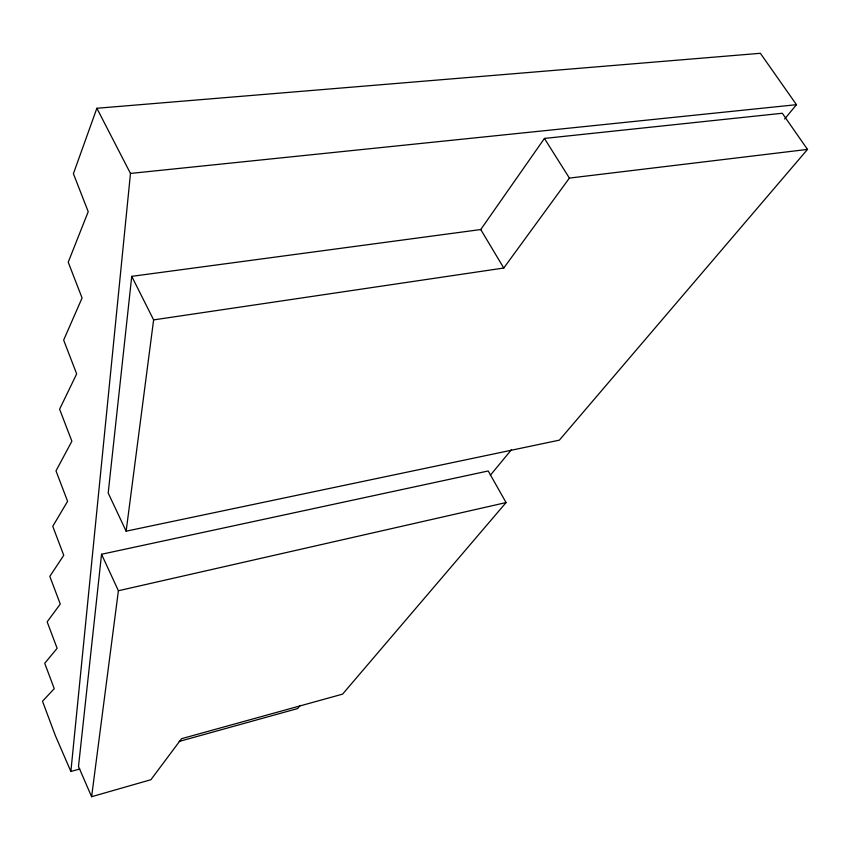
<?xml version="1.0" encoding="UTF-8"?>
<svg xmlns="http://www.w3.org/2000/svg" width="850" height="850" viewBox="0 0 850 850"><rect width="100%" height="100%" fill="white"/><g stroke="black" fill="none" stroke-linecap="round" stroke-linejoin="round"><path stroke-width="1.27" d="M79.783 768.995L70.869 771.471L130.475 173.432L96.868 108.269L760.367 53.295L796.471 104.688L784.635 119.021M101.543 554.264L78.498 766.519L91.609 796.705L150.896 779.716L181.56 738.692L342.582 694.131L506.069 502.573L488.208 470.974L101.543 554.264L118.394 590.739L91.609 796.705M131.739 276.346L108.194 493.032L126.14 531.176L559.353 440.151L807.5 149.409L782.298 113.252L544.425 138.433L480.739 229.542L131.739 276.346L153.616 319.897L126.14 531.176M96.868 108.269L73.408 173.697L88.219 211.692L68.223 262.204L82.078 297.978L63.654 340.096L76.67 373.904L59.606 409.19L71.878 441.224L55.994 470.889L67.596 501.319L52.753 526.309L63.75 555.305L49.81 576.385L60.276 604.063L47.154 621.839L57.131 648.316L44.721 663.287L54.251 688.67L42.5 701.229L55.441 735.803L70.869 771.471M153.616 319.897L503.774 268.026L569.394 178.086L807.5 149.409M300.135 705.5L297.596 708.571L179.137 741.434M490.386 475.203L511.519 449.618M118.394 590.739L506.069 502.573M130.475 173.432L796.471 104.688M544.425 138.433L569.394 178.086M480.739 229.542L503.774 268.026"/></g></svg>
